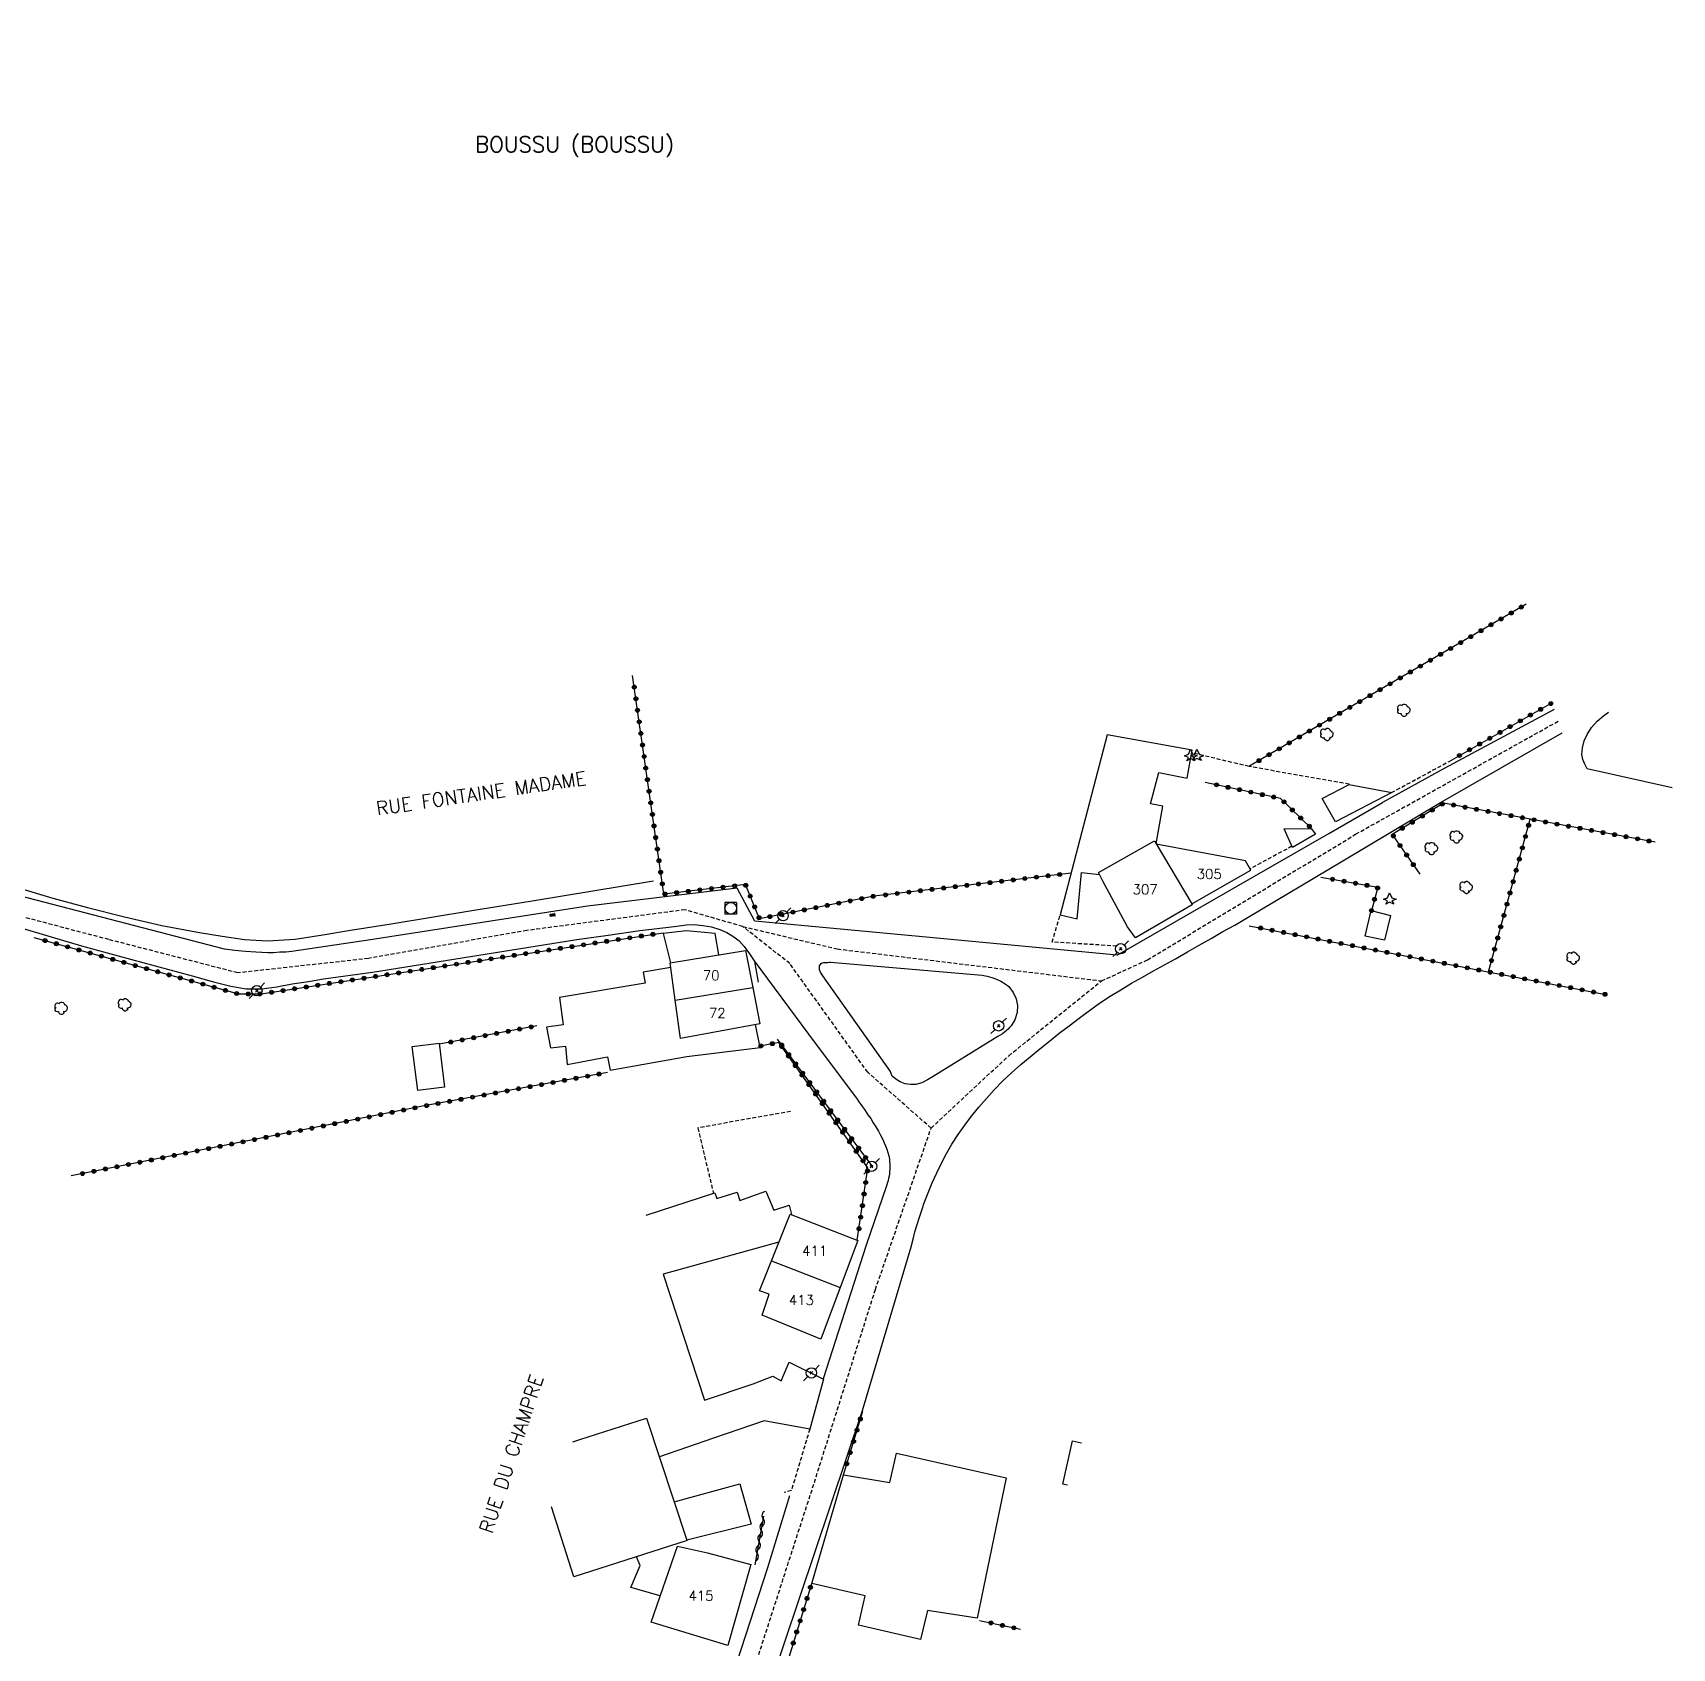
# Model space of a CAD drawing. Header units: millimetres. Extents: x 109230 to 109856, y 121000 to 122001.
# Drawn here: x 109461.1 to 109671.5, y 121792.6 to 122000 of the extents above; entities that cross this region are included whole.
import ezdxf
from ezdxf.enums import TextEntityAlignment as Align

# ---------------------------------------------------------------- set-up
doc = ezdxf.new("R2010")
doc.units = ezdxf.units.MM
doc.linetypes.add('DASHED', pattern=[0.75, 0.5, -0.25])
doc.layers.get('0').update_dxf_attribs({"linetype": 'CONTINUOUS'})
for name, color, linetype in [('W0001', 6, 'DASHED'), ('W0008', 7, 'CONTINUOUS'), ('W0014', 7, 'CONTINUOUS'), ('W0015', 2, 'CONTINUOUS'), ('W0101', 7, 'CONTINUOUS'), ('W0104', 1, 'CONTINUOUS'), ('W0112', 1, 'DASHED'), ('W0300', 7, 'CONTINUOUS'), ('W0303', 7, 'CONTINUOUS'), ('W0310', 3, 'CONTINUOUS'), ('W0323', 7, 'CONTINUOUS'), ('W0330', 7, 'CONTINUOUS'), ('W0401', 7, 'CONTINUOUS'), ('W0420', 7, 'CONTINUOUS'), ('W0473', 7, 'CONTINUOUS'), ('W0980', 7, 'CONTINUOUS'), ('W0989', 7, 'CONTINUOUS'), ('W0991', 7, 'CONTINUOUS'), ('W1102', 7, 'CONTINUOUS')]:
    doc.layers.add(name, color=color, linetype=linetype)
doc.styles.get("Standard").update_dxf_attribs({"font": 'romans.shx', "width": 0.85})

# ---------------------------------------------------------------- blocks, each defined once
blk = doc.blocks.new('T473')
for p, q in [((-0.166667, 0.166667), (0.166667, -0.166667)), ((-0.166667, -0.166667), (0.166667, 0.166667)), ((0.500001, 0.500001), (1.000002, 1.000002)), ((-1.000002, -1.000002), (-0.500001, -0.500001))]:
    blk.add_line(p, q)
blk.add_ellipse((0, 0), major_axis=(0.471405, 0.471405), ratio=1, start_param=5.4977871438, end_param=11.780972451)
blk = doc.blocks.new('T401')
for p, q in [((-0.3, 0.3), (0, 0.3)), ((-0.3, -0.25), (-0.3, 0.3)), ((-0.3, 0.15), (0, 0.15)), ((-0.3, 0), (0, 0)), ((0, 0.3), (0, -0.25)), ((-0.3, -0.15), (0, -0.15)), ((-0.3, -0.25), (-0.3, -0.3)), ((-0.3, -0.3), (0, -0.3)), ((0, -0.3), (0, -0.25))]:
    blk.add_line(p, q)
blk = doc.blocks.new('T300')
for p, q in [((-0.8, 0.51), (-0.86, 0.34)), ((-0.86, 0.34), (-0.86, 0.17)), ((-0.86, 0.17), (-0.74, 0.06)), ((-0.69, 0.63), (-0.8, 0.51)), ((-0.8, -0.06), (-0.74, 0.06)), ((-0.74, 0.06), (-0.69, 0.11)), ((-0.57, 0.69), (-0.69, 0.63)), ((-0.46, 0.69), (-0.57, 0.69)), ((-0.29, 0.63), (-0.46, 0.69)), ((-0.29, 0.63), (-0.17, 0.74)), ((-0.23, 0.57), (-0.29, 0.63)), ((-0.17, 0.74), (-0.06, 0.8)), ((-0.06, 0.8), (0.06, 0.8)), ((0.06, 0.8), (0.23, 0.74)), ((0.23, 0.74), (0.34, 0.63)), ((0.34, 0.63), (0.4, 0.51)), ((0.46, 0.46), (0.34, 0.46)), ((0.4, 0.51), (0.4, 0.46)), ((0.57, 0.4), (0.46, 0.46)), ((0.57, 0.4), (0.69, 0.29)), ((0.69, 0.29), (0.74, 0.17)), ((0.74, 0.06), (0.69, -0.17)), ((0.74, 0.17), (0.74, 0.06)), ((-0.8, -0.17), (-0.8, -0.06)), ((-0.8, -0.23), (-0.8, -0.17)), ((-0.74, -0.34), (-0.8, -0.23)), ((-0.69, -0.4), (-0.74, -0.34)), ((-0.51, -0.46), (-0.69, -0.4)), ((-0.4, -0.46), (-0.51, -0.46)), ((-0.4, -0.46), (-0.34, -0.46)), ((-0.34, -0.46), (-0.34, -0.4)), ((-0.34, -0.51), (-0.34, -0.46)), ((-0.29, -0.63), (-0.34, -0.51)), ((-0.17, -0.74), (-0.29, -0.63)), ((-0.06, -0.8), (-0.17, -0.74)), ((0.06, -0.8), (-0.06, -0.8)), ((0.17, -0.74), (0.06, -0.8)), ((0.23, -0.69), (0.17, -0.74)), ((0.29, -0.46), (0.23, -0.46)), ((0.29, -0.63), (0.23, -0.69)), ((0.46, -0.4), (0.29, -0.46)), ((0.34, -0.51), (0.29, -0.63)), ((0.34, -0.51), (0.34, -0.46)), ((0.57, -0.34), (0.46, -0.4)), ((0.63, -0.29), (0.57, -0.34)), ((0.69, -0.17), (0.63, -0.29))]:
    blk.add_line(p, q)
blk = doc.blocks.new('T303')
for p, q in [((-0.77, 0), (-0.28, 0.21)), ((-0.28, -0.21), (-0.77, 0)), ((-0.28, 0.21), (0, 0.83)), ((0, 0.83), (0.28, 0.21)), ((0.28, 0.21), (0.83, 0)), ((0.83, 0), (0.28, -0.21)), ((-0.49, -0.63), (-0.28, -0.21)), ((0, -0.35), (-0.49, -0.63)), ((0.56, -0.63), (0, -0.35)), ((0.28, -0.21), (0.56, -0.63))]:
    blk.add_line(p, q)
blk = doc.blocks.new('T420')
for p, q in [((0.75, 0.75), (-0.75, 0.75)), ((-0.75, 0.75), (-0.75, -0.75)), ((0.75, 0.75), (0.75, -0.75)), ((0.75, -0.75), (-0.75, -0.75))]:
    blk.add_line(p, q)
blk.add_ellipse((0, 0), major_axis=(-0.53, 0.53), ratio=1, start_param=3.926991, end_param=10.210176)
blk = doc.blocks.new('t323o')
at = {"color": 0, "linetype": 'Continuous'}
for radius in [0.25, 0.15]:
    blk.add_circle((0, 0), radius, dxfattribs=at)
blk = doc.blocks.new('t310o')
at = {"color": 0, "linetype": 'Continuous'}
for centre, start, end in [((-0.5, 0.38), 216.8699, 323.1304), ((0.5, -0.37), 36.8699, 143.1303)]:
    blk.add_arc(centre, 0.625, start, end, dxfattribs=at)

msp = doc.modelspace()

# ---------------------------------------------------------------- linework, layer by layer
at = {"layer": 'W0001'}
for points in [[(109552.23, 121885.27), (109544.83, 121887.43), (109524.53, 121884.77), (109504.2, 121881.17), (109487.43, 121879.33), (109470.9, 121883.6), (109455.67, 121887.6), (109444.77, 121891.37), (109436.77, 121896.83), (109429.87, 121904.23), (109419.13, 121910.67), (109399.2, 121915.43), (109379.83, 121918.2), (109375.9, 121929.5), (109358.67, 121957), (109340.13, 121988.93), (109333.6, 122000)], [(109598.27, 121878.3), (109604.18, 121881), (109630.88, 121897.13), (109656.93, 121911.67)], [(109552.23, 121885.27), (109564.37, 121882.4), (109598.27, 121878.3)], [(109576.4, 121859.4), (109568.27, 121866.57), (109558.27, 121880.53), (109552.23, 121885.27)], [(109576.4, 121859.4), (109586.37, 121868.7), (109598.27, 121878.3)], [(109512.2, 121675), (109516.67, 121689.4), (109522.9, 121705.45), (109529.6, 121723.55), (109536.25, 121741.12), (109544.88, 121763.22), (109552.67, 121786.82), (109561.42, 121813.92), (109569.25, 121838.67), (109576.4, 121859.4)]]:
    msp.add_lwpolyline(points, dxfattribs=at)
at = {"layer": 'W0008'}
for points in [[(109656.37, 121913.15), (109656.37, 121913.15), (109642.22, 121905.58), (109634.32, 121901.2)], [(109616.88, 121886.33), (109629.22, 121893.7), (109641.57, 121901.08), (109657.37, 121910.12), (109657.37, 121910.12)], [(109627.43, 121897.24), (109634.32, 121901.2)], [(109615.58, 121890.41), (109627.43, 121897.24)], [(109600.27, 121881.6), (109575.77, 121883.9), (109553.8, 121885.98), (109551.53, 121890.2), (109532.3, 121887.9), (109504.48, 121883.58), (109494.38, 121882.07), (109493.6, 121882), (109492.82, 121881.97), (109492.03, 121881.92), (109491.28, 121881.92), (109490.52, 121881.93), (109489.77, 121881.97), (109488.42, 121882.07), (109487.07, 121882.22), (109485.72, 121882.37), (109451.02, 121891.38)], [(109600.27, 121881.6), (109615.58, 121890.41)], [(109567.6, 121823.15), (109573.85, 121844.18), (109574.08, 121845.13), (109574.33, 121846.08), (109574.6, 121847.02), (109574.9, 121847.95), (109575.2, 121848.88), (109575.53, 121849.8), (109576.02, 121851.1), (109576.55, 121852.38), (109577.12, 121853.67), (109577.73, 121854.92), (109578.38, 121856.15), (109579.08, 121857.35), (109579.87, 121858.58), (109580.72, 121859.78), (109581.6, 121860.95), (109582.53, 121862.1), (109583.5, 121863.22), (109584.48, 121864.3), (109585.58, 121865.42), (109586.73, 121866.5), (109587.92, 121867.55), (109589.13, 121868.57), (109590.37, 121869.57), (109591.58, 121870.55), (109592.85, 121871.57), (109594.12, 121872.55), (109595.42, 121873.53), (109596.72, 121874.48), (109598.03, 121875.42), (109599.37, 121876.32), (109600.73, 121877.17), (109602.13, 121878), (109603.53, 121878.78), (109604.95, 121879.57), (109606.37, 121880.35), (109607.78, 121881.15), (109609.3, 121882.02), (109610.82, 121882.88), (109612.33, 121883.75), (109613.85, 121884.62), (109615.37, 121885.47), (109616.88, 121886.33)], [(109459.58, 121885.12), (109463.48, 121883.97), (109467.37, 121882.82), (109472.1, 121881.5), (109476.83, 121880.22), (109481.58, 121878.93)], [(109530.93, 121883.62), (109534.98, 121884.18), (109539.02, 121884.77), (109543.08, 121885.23), (109544.07, 121885.37), (109545.02, 121885.48), (109546, 121885.52), (109547.12, 121885.42), (109548.23, 121885.22), (109549.3, 121884.88), (109550.17, 121884.5), (109550.98, 121884.03), (109551.72, 121883.48), (109552.43, 121882.7), (109553.08, 121881.78), (109553.7, 121880.88)], [(109504.72, 121879.43), (109530.93, 121883.62)], [(109498.45, 121878.55), (109504.72, 121879.43)], [(109481.58, 121878.93), (109484.33, 121878.19)], [(109484.33, 121878.19), (109486.53, 121877.64)], [(109486.53, 121877.64), (109488.52, 121877.3)], [(109490.51, 121877.3), (109492.45, 121877.53)], [(109492.45, 121877.53), (109494.42, 121877.92)], [(109494.42, 121877.92), (109496.52, 121878.23)], [(109496.52, 121878.23), (109498.45, 121878.55)], [(109488.52, 121877.3), (109490.51, 121877.3)], [(109560.68, 121871.47), (109566.9, 121863.1), (109567.15, 121862.78), (109567.38, 121862.45), (109567.62, 121862.13), (109567.85, 121861.8), (109568.08, 121861.47), (109568.3, 121861.12), (109568.65, 121860.62), (109568.98, 121860.1), (109569.33, 121859.57), (109569.65, 121859.03), (109569.93, 121858.5), (109570.2, 121857.95), (109570.38, 121857.53), (109570.55, 121857.12), (109570.72, 121856.7), (109570.87, 121856.27), (109570.97, 121855.83), (109571.05, 121855.4), (109571.08, 121855.08), (109571.1, 121854.78), (109571.1, 121854.47), (109571.1, 121854.15), (109571.08, 121853.83), (109571.05, 121853.52), (109571, 121853.23), (109570.95, 121852.95), (109570.88, 121852.67), (109570.82, 121852.4), (109570.73, 121852.12), (109570.63, 121851.85), (109568.08, 121844.37)], [(109549.48, 121769.13), (109567.6, 121823.15)]]:
    msp.add_lwpolyline(points, dxfattribs=at)
at = {"layer": 'W0014'}
for points in [[(109553.7, 121880.88), (109560.68, 121871.47)], [(109554.27, 121878.13), (109553.77, 121880.78)], [(109568.08, 121844.37), (109562.55, 121827.2)], [(109558.25, 121812.2), (109555.43, 121802.95), (109546.95, 121776.9), (109539.95, 121756.17)]]:
    msp.add_lwpolyline(points, dxfattribs=at)
at = {"layer": 'W0015'}
msp.add_lwpolyline([(109576.68, 121866.02), (109575.93, 121865.62), (109575.2, 121865.22), (109574.43, 121865), (109573.77, 121864.98), (109573.07, 121865.1), (109572.42, 121865.33), (109571.88, 121865.67), (109571.42, 121866.08), (109571.2, 121866.62), (109571.2, 121866.63), (109571.2, 121866.67), (109562.52, 121878.93), (109562.37, 121879.18), (109562.2, 121879.43), (109562.1, 121879.7), (109562.07, 121879.88), (109562.07, 121880.07), (109562.08, 121880.22), (109562.17, 121880.38), (109562.28, 121880.53), (109562.42, 121880.63), (109562.6, 121880.68), (109562.8, 121880.68), (109563, 121880.68), (109563.17, 121880.68), (109563.33, 121880.7), (109563.5, 121880.7), (109582.97, 121879.03), (109583.58, 121878.9), (109584.2, 121878.73), (109584.8, 121878.53), (109585.37, 121878.28), (109585.9, 121877.93), (109586.38, 121877.57), (109586.92, 121876.83), (109587.32, 121876), (109587.5, 121875.13), (109587.43, 121874.23), (109587.13, 121873.32), (109586.67, 121872.52), (109586.48, 121872.32), (109586.28, 121872.12), (109586.08, 121871.92), (109585.57, 121871.52), (109584.98, 121871.17), (109584.42, 121870.82)], close=True, dxfattribs=at)
at = {"layer": 'W0101'}
for points in [[(109602.63, 121883.83), (109601.62, 121885.22), (109598.43, 121891.08), (109597.88, 121892.2), (109605.07, 121896.27), (109605.3, 121895.88)], [(109609.85, 121888.17), (109617.43, 121892.5), (109616.73, 121893.7), (109605.28, 121895.87)], [(109609.92, 121888.08), (109602.63, 121883.83)], [(109609.86, 121888.17), (109609.92, 121888.08)], [(109543.58, 121875.81), (109542.93, 121880.6), (109552.6, 121882.2)], [(109552.6, 121882.2), (109553.52, 121877.45)], [(109553.52, 121877.45), (109554.42, 121872.8)], [(109554.42, 121872.8), (109544.23, 121870.92), (109543.58, 121875.81)], [(109555.91, 121842.37), (109558.3, 121848.37), (109567, 121844.98)], [(109567, 121844.98), (109564.73, 121838.93)], [(109562.25, 121832.3), (109554.72, 121835.4), (109555.63, 121838.07), (109554.37, 121838.5), (109555.91, 121842.37)], [(109564.73, 121838.93), (109562.25, 121832.3)], [(109550.3, 121792.98), (109540.47, 121795.98), (109543.88, 121805.75), (109547.73, 121804.9), (109553.25, 121803.38)], [(109553.25, 121803.38), (109550.3, 121792.98)]]:
    msp.add_lwpolyline(points, dxfattribs=at)
at = {"layer": 'W0104'}
for points in [[(109605.3, 121895.88), (109606.13, 121900.73), (109604.57, 121901.02), (109605.63, 121905.07), (109609.27, 121904.33), (109609.92, 121907.93), (109599, 121909.9), (109592.97, 121886.77), (109595.13, 121886.27), (109595.68, 121892.23), (109598, 121891.97)], [(109549.17, 121881.63), (109548.68, 121884.38), (109545.02, 121884.73), (109542.03, 121884.4), (109542.98, 121880.6)], [(109543.02, 121880.03), (109539.47, 121879.42), (109539.7, 121878.02), (109528.7, 121876.17), (109529.17, 121872.68), (109527.07, 121872.38), (109527.57, 121869.7), (109529.48, 121869.92), (109529.72, 121867.57), (109534.87, 121868.57), (109535.2, 121866.83), (109545.07, 121868.58), (109554.48, 121869.77), (109553.87, 121872.72)], [(109539.83, 121848.21), (109548.63, 121851.08), (109548.9, 121850.35), (109551.53, 121851.17), (109551.88, 121850.13), (109555.2, 121851.32), (109556.22, 121848.85), (109558.18, 121849.5), (109558.47, 121848.3)], [(109556.85, 121844.75), (109542.03, 121840.65), (109547.33, 121824.5), (109553.55, 121826.58), (109556.08, 121827.58), (109557.15, 121826.97), (109558.17, 121829.37), (109562.58, 121827.18), (109560.83, 121820.75), (109554.97, 121821.82), (109548.5, 121819.62), (109541.53, 121817.2)], [(109530.42, 121819.15), (109531.32, 121819.43), (109539.88, 121822.15), (109545.07, 121806.52)], [(109593.91, 121813.55), (109593.32, 121813.68), (109594.53, 121819.25), (109595.69, 121819)], [(109543.44, 121811.43), (109551.85, 121813.73), (109553.32, 121808.55), (109545.07, 121806.52)], [(109545.08, 121806.48), (109530.55, 121801.8), (109527.71, 121810.8)], [(109541.65, 121799.38), (109537.88, 121800.43), (109539.07, 121803.28), (109538.58, 121804.38)]]:
    msp.add_lwpolyline(points, dxfattribs=at)
for points in [[(109630.03, 121903.52), (109635.52, 121902.47), (109628.3, 121898.7), (109626.58, 121901.72)], [(109622.77, 121895.43), (109621.7, 121897.82), (109625.17, 121897.87), (109625.72, 121897.12)], [(109632.88, 121887.32), (109635.33, 121886.7), (109634.58, 121883.53), (109632.1, 121884.02)], [(109513.27, 121870.32), (109513.95, 121864.65), (109510.53, 121864.22), (109509.83, 121869.88)], [(109571.95, 121817.68), (109586.02, 121814.52), (109582.3, 121796.48), (109575.93, 121797.48), (109575.03, 121793.75), (109567.1, 121795.58), (109567.93, 121799.35), (109561.08, 121800.95), (109565.15, 121814.88), (109571.1, 121813.9)]]:
    msp.add_lwpolyline(points, close=True, dxfattribs=at)
at = {"layer": 'W0112'}
for points in [[(109630.05, 121903.53), (109617.2, 121905.82), (109609.85, 121907.58)], [(109635.48, 121902.47), (109642.88, 121906.48)], [(109622.7, 121895.58), (109617.32, 121892.68)], [(109600.23, 121882.77), (109591.93, 121883.28), (109592.98, 121886.82)], [(109558.38, 121861.55), (109546.48, 121859.43), (109548.47, 121851.03)], [(109560.83, 121820.77), (109558.47, 121812.88), (109557.53, 121812.62)]]:
    msp.add_lwpolyline(points, dxfattribs=at)
at = {"layer": 'W0310'}
msp.add_lwpolyline([(109553.82, 121803.35), (109554.93, 121809.58)], dxfattribs=at)
at = {"layer": 'W0323'}
for points in [[(109652.78, 121926.66), (109617.18, 121905.82)], [(109569.07, 121889.17), (109554.38, 121886.28), (109552.58, 121890.67), (109542.1, 121889.43), (109538.1, 121917.49)], [(109642.88, 121906.48), (109656.04, 121913.97)], [(109625.18, 121897.92), (109621.23, 121901.7), (109611.57, 121903.78)], [(109669.32, 121896.11), (109642.17, 121901.1), (109635.58, 121897.1)], [(109647.92, 121879.47), (109653.28, 121899.05)], [(109635.58, 121897.1), (109639.13, 121891.98)], [(109594.37, 121892.13), (109569.07, 121889.17)], [(109626.43, 121891.62), (109633.72, 121890.32), (109632.9, 121887.3)], [(109461.27, 121883.87), (109487.52, 121876.62), (109490.42, 121876.63), (109542.02, 121884.48)], [(109617.22, 121885.37), (109663.19, 121876.52)], [(109525.83, 121872.53), (109513.28, 121870.17)], [(109566.93, 121845), (109568.3, 121854.32), (109556.87, 121870.4), (109554.45, 121869.93)], [(109556.65, 121870.83), (109568.9, 121854.43)], [(109534.87, 121866.53), (109511.15, 121862.2), (109466.04, 121853.28)], [(109565.15, 121814.88), (109567.63, 121823.08)], [(109561.1, 121801.03), (109554.28, 121778.97)], [(109582.62, 121796.2), (109587.88, 121795.07)]]:
    msp.add_lwpolyline(points, dxfattribs=at)
at = {"layer": 'W0330'}
for points in [[(109660.57, 121905.5), (109660.3, 121906.1), (109660.03, 121906.72), (109659.9, 121907.37), (109659.97, 121908.23), (109660.2, 121909.12), (109660.57, 121909.93), (109661.13, 121910.82), (109661.87, 121911.62), (109662.67, 121912.33), (109663.32, 121912.78)], [(109671.5, 121903.07), (109660.57, 121905.5)], [(109449.23, 121894.63), (109451.17, 121893.68), (109453.1, 121892.73), (109455.03, 121891.83), (109459.32, 121890.23), (109463.72, 121888.93), (109468.17, 121887.73), (109472.92, 121886.52), (109477.7, 121885.43), (109482.52, 121884.53), (109485.42, 121884.03), (109488.32, 121883.62), (109491.23, 121883.42), (109494.8, 121883.67), (109498.33, 121884.22), (109501.9, 121884.82), (109507.1, 121885.62), (109512.3, 121886.47), (109517.48, 121887.32), (109525.23, 121888.58), (109533, 121889.87), (109540.77, 121891.13)]]:
    msp.add_lwpolyline(points, dxfattribs=at)
at = {"layer": 'W1102'}
for points in [[(109605.3, 121895.88), (109609.86, 121888.17)], [(109543.58, 121875.81), (109553.52, 121877.45)], [(109555.91, 121842.37), (109564.73, 121838.93)]]:
    msp.add_lwpolyline(points, dxfattribs=at)

# ---------------------------------------------------------------- block references
at = {"layer": 'W0300'}
for p in [(109637.1, 121913.02), (109627.23, 121909.93), (109643.83, 121896.77), (109640.63, 121895.27), (109645.1, 121890.28), (109658.83, 121881.22), (109464.82, 121874.77), (109472.97, 121875.23)]:
    msp.add_blockref('T300', p, dxfattribs=at)
at = {"layer": 'W0303'}
for p in [(109609.7, 121907.18), (109610.52, 121907.2), (109635.23, 121888.77)]:
    msp.add_blockref('T303', p, dxfattribs=at)
at = {"layer": 'W0310', "rotation": 79.84892388173887}
for p in [(109554.87, 121809.26), (109554.61, 121807.78), (109554.08, 121804.83), (109554.35, 121806.3)]:
    msp.add_blockref('t310o', p, dxfattribs=at)
at = {"layer": 'W0323'}
for p, rotation in [((109650.84, 121925.52), 210.3483775758413), ((109652.13, 121926.28), 210.3483775758413), ((109648.25, 121924.01), 210.3483775758413), ((109649.54, 121924.76), 210.3483775758413), ((109644.37, 121921.73), 210.3483775758413), ((109645.66, 121922.49), 210.3483775758413), ((109646.96, 121923.25), 210.3483775758413), ((109640.48, 121919.46), 210.3483775758413), ((109641.78, 121920.22), 210.3483775758413), ((109643.07, 121920.97), 210.3483775758413), ((109636.6, 121917.19), 210.3483775758413), ((109637.89, 121917.94), 210.3483775758413), ((109639.19, 121918.7), 210.3483775758413), ((109538.31, 121916.01), 98.1151996415933), ((109632.72, 121914.91), 210.3483775758413), ((109634.01, 121915.67), 210.3483775758413), ((109635.31, 121916.43), 210.3483775758413), ((109538.52, 121914.52), 98.1151996415933), ((109538.73, 121913.04), 98.1151996415933), ((109630.13, 121913.4), 210.3483775758413), ((109631.42, 121914.15), 210.3483775758413), ((109654.62, 121913.16), 29.65018961083637), ((109655.92, 121913.9), 29.65018961083637), ((109538.95, 121911.55), 98.1151996415933), ((109626.24, 121911.12), 210.3483775758413), ((109627.54, 121911.88), 210.3483775758413), ((109628.83, 121912.64), 210.3483775758413), ((109650.7, 121910.94), 29.65018961083637), ((109652.01, 121911.68), 29.65018961083637), ((109653.31, 121912.42), 29.65018961083637), ((109539.16, 121910.07), 98.1151996415933), ((109622.36, 121908.85), 210.3483775758413), ((109623.66, 121909.61), 210.3483775758413), ((109624.95, 121910.36), 210.3483775758413), ((109646.79, 121908.71), 29.65018961083637), ((109648.1, 121909.45), 29.65018961083637), ((109649.4, 121910.19), 29.65018961083637), ((109539.37, 121908.58), 98.1151996415933), ((109539.58, 121907.1), 98.1151996415933), ((109618.48, 121906.57), 210.3483775758413), ((109619.77, 121907.33), 210.3483775758413), ((109621.07, 121908.09), 210.3483775758413), ((109644.19, 121907.23), 29.65018961083637), ((109645.49, 121907.97), 29.65018961083637), ((109539.79, 121905.61), 98.1151996415933), ((109540, 121904.13), 98.1151996415933), ((109540.22, 121902.64), 98.1151996415933), ((109613.03, 121903.47), 167.8388707783244), ((109614.5, 121903.15), 167.8388707783244), ((109615.97, 121902.84), 167.8388707783244), ((109617.43, 121902.52), 167.8388707783244), ((109540.43, 121901.16), 98.1151996415933), ((109618.9, 121902.2), 167.8388707783244), ((109620.37, 121901.89), 167.8388707783244), ((109621.68, 121901.28), 136.2371535113449), ((109622.76, 121900.24), 136.2371535113449), ((109640.71, 121900.22), 211.2800790821949), ((109641.99, 121900.99), 211.2800790821949), ((109643.44, 121900.87), 169.5814086827592), ((109644.92, 121900.59), 169.5814086827592), ((109646.39, 121900.32), 169.5814086827592), ((109540.64, 121899.67), 98.1151996415933), ((109540.85, 121898.19), 98.1151996415933), ((109623.84, 121899.2), 136.2371535113449), ((109624.93, 121898.16), 136.2371535113449), ((109638.15, 121898.66), 211.2800790821949), ((109639.43, 121899.44), 211.2800790821949), ((109647.87, 121900.05), 169.5814086827592), ((109649.34, 121899.78), 169.5814086827592), ((109650.82, 121899.51), 169.5814086827592), ((109652.29, 121899.24), 169.5814086827592), ((109653.07, 121898.27), 74.67632765003823), ((109653.77, 121898.97), 169.5814086827592), ((109655.24, 121898.7), 169.5814086827592), ((109656.72, 121898.42), 169.5814086827592), ((109658.19, 121898.15), 169.5814086827592), ((109541.06, 121896.7), 98.1151996415933), ((109635.71, 121896.91), 304.7515933846998), ((109636.86, 121897.88), 211.2800790821949), ((109652.67, 121896.83), 74.67632765003823), ((109659.67, 121897.88), 169.5814086827592), ((109661.15, 121897.61), 169.5814086827592), ((109662.62, 121897.34), 169.5814086827592), ((109664.1, 121897.07), 169.5814086827592), ((109665.57, 121896.8), 169.5814086827592), ((109667.05, 121896.53), 169.5814086827592), ((109668.52, 121896.25), 169.5814086827592), ((109541.28, 121895.22), 98.1151996415933), ((109636.57, 121895.68), 304.7515933846998), ((109637.42, 121894.45), 304.7515933846998), ((109651.88, 121893.93), 74.67632765003823), ((109652.28, 121895.38), 74.67632765003823), ((109541.49, 121893.73), 98.1151996415933), ((109541.7, 121892.25), 98.1151996415933), ((109591.41, 121891.79), 186.6864471295067), ((109592.9, 121891.96), 186.6864471295067), ((109638.28, 121893.22), 304.7515933846998), ((109651.48, 121892.49), 74.67632765003823), ((109541.91, 121890.76), 98.1151996415933), ((109545.24, 121889.8), 186.713642171694), ((109546.73, 121889.98), 186.713642171694), ((109548.22, 121890.15), 186.713642171694), ((109549.71, 121890.33), 186.713642171694), ((109551.2, 121890.5), 186.713642171694), ((109552.62, 121890.57), 112.3222658608612), ((109573.54, 121889.69), 186.6864471295067), ((109575.03, 121889.87), 186.6864471295067), ((109576.52, 121890.04), 186.6864471295067), ((109578.01, 121890.21), 186.6864471295067), ((109579.5, 121890.39), 186.6864471295067), ((109580.99, 121890.56), 186.6864471295067), ((109582.48, 121890.74), 186.6864471295067), ((109583.96, 121890.91), 186.6864471295067), ((109585.45, 121891.09), 186.6864471295067), ((109586.94, 121891.26), 186.6864471295067), ((109588.43, 121891.44), 186.6864471295067), ((109589.92, 121891.61), 186.6864471295067), ((109627.91, 121891.35), 349.8807733657093), ((109629.39, 121891.09), 349.8807733657093), ((109630.86, 121890.83), 349.8807733657093), ((109632.34, 121890.56), 349.8807733657093), ((109633.69, 121890.22), 254.8477750042007), ((109651.09, 121891.04), 74.67632765003823), ((109542.26, 121889.45), 186.713642171694), ((109543.75, 121889.63), 186.713642171694), ((109553.19, 121889.18), 112.3222658608612), ((109553.76, 121887.8), 112.3222658608612), ((109561.61, 121887.7), 191.1116987584321), ((109563.08, 121887.99), 191.1116987584321), ((109564.55, 121888.28), 191.1116987584321), ((109566.02, 121888.57), 191.1116987584321), ((109567.5, 121888.86), 191.1116987584321), ((109568.97, 121889.15), 191.1116987584321), ((109570.56, 121889.34), 186.6864471295067), ((109572.05, 121889.52), 186.6864471295067), ((109633.3, 121888.77), 254.8477750042007), ((109650.3, 121888.15), 74.67632765003823), ((109650.69, 121889.59), 74.67632765003823), ((109554.33, 121886.41), 112.3222658608612), ((109555.72, 121886.55), 191.1116987584321), ((109557.19, 121886.84), 191.1116987584321), ((109558.67, 121887.12), 191.1116987584321), ((109560.14, 121887.41), 191.1116987584321), ((109632.91, 121887.32), 254.8477750042007), ((109649.9, 121886.7), 74.67632765003823), ((109462.71, 121883.47), 344.5603544646808), ((109534.77, 121883.38), 8.650182532308683), ((109536.26, 121883.61), 8.650182532308683), ((109537.74, 121883.83), 8.650182532308683), ((109539.22, 121884.06), 8.650182532308683), ((109540.71, 121884.28), 8.650182532308683), ((109618.69, 121885.08), 349.1075484727414), ((109620.16, 121884.8), 349.1075484727414), ((109621.64, 121884.52), 349.1075484727414), ((109623.11, 121884.23), 349.1075484727414), ((109624.58, 121883.95), 349.1075484727414), ((109626.05, 121883.67), 349.1075484727414), ((109627.53, 121883.38), 349.1075484727414), ((109649.11, 121883.81), 74.67632765003823), ((109649.5, 121885.25), 74.67632765003823), ((109464.16, 121883.07), 344.5603544646808), ((109465.6, 121882.67), 344.5603544646808), ((109467.05, 121882.27), 344.5603544646808), ((109468.5, 121881.87), 344.5603544646808), ((109469.94, 121881.47), 344.5603544646808), ((109521.43, 121881.35), 8.650182532308683), ((109522.91, 121881.58), 8.650182532308683), ((109524.39, 121881.8), 8.650182532308683), ((109525.88, 121882.03), 8.650182532308683), ((109527.36, 121882.25), 8.650182532308683), ((109528.84, 121882.48), 8.650182532308683), ((109530.32, 121882.7), 8.650182532308683), ((109531.81, 121882.93), 8.650182532308683), ((109533.29, 121883.16), 8.650182532308683), ((109629, 121883.1), 349.1075484727414), ((109630.47, 121882.82), 349.1075484727414), ((109631.95, 121882.53), 349.1075484727414), ((109633.42, 121882.25), 349.1075484727414), ((109634.89, 121881.97), 349.1075484727414), ((109636.37, 121881.68), 349.1075484727414), ((109637.84, 121881.4), 349.1075484727414), ((109648.71, 121882.36), 74.67632765003823), ((109471.39, 121881.07), 344.5603544646808), ((109472.83, 121880.67), 344.5603544646808), ((109474.28, 121880.27), 344.5603544646808), ((109475.73, 121879.87), 344.5603544646808), ((109477.17, 121879.47), 344.5603544646808), ((109508.08, 121879.32), 8.650182532308683), ((109509.56, 121879.55), 8.650182532308683), ((109511.05, 121879.77), 8.650182532308683), ((109512.53, 121880), 8.650182532308683), ((109514.01, 121880.22), 8.650182532308683), ((109515.5, 121880.45), 8.650182532308683), ((109516.98, 121880.67), 8.650182532308683), ((109518.46, 121880.9), 8.650182532308683), ((109519.94, 121881.13), 8.650182532308683), ((109639.31, 121881.12), 349.1075484727414), ((109640.78, 121880.83), 349.1075484727414), ((109642.26, 121880.55), 349.1075484727414), ((109643.73, 121880.26), 349.1075484727414), ((109645.2, 121879.98), 349.1075484727414), ((109646.68, 121879.7), 349.1075484727414), ((109648.15, 121879.41), 349.1075484727414), ((109648.31, 121880.91), 74.67632765003823), ((109478.62, 121879.07), 344.5603544646808), ((109480.06, 121878.68), 344.5603544646808), ((109481.51, 121878.28), 344.5603544646808), ((109482.96, 121877.88), 344.5603544646808), ((109484.4, 121877.48), 344.5603544646808), ((109485.85, 121877.08), 344.5603544646808), ((109493.25, 121877.06), 8.650182532308683), ((109494.73, 121877.29), 8.650182532308683), ((109496.22, 121877.52), 8.650182532308683), ((109497.7, 121877.74), 8.650182532308683), ((109499.18, 121877.97), 8.650182532308683), ((109500.67, 121878.19), 8.650182532308683), ((109502.15, 121878.42), 8.650182532308683), ((109503.63, 121878.64), 8.650182532308683), ((109505.12, 121878.87), 8.650182532308683), ((109506.6, 121879.09), 8.650182532308683), ((109649.62, 121879.13), 349.1075484727414), ((109651.1, 121878.85), 349.1075484727414), ((109652.57, 121878.56), 349.1075484727414), ((109654.04, 121878.28), 349.1075484727414), ((109655.51, 121878), 349.1075484727414), ((109656.99, 121877.71), 349.1075484727414), ((109658.46, 121877.43), 349.1075484727414), ((109659.93, 121877.15), 349.1075484727414), ((109487.29, 121876.68), 344.5603544646808), ((109488.78, 121876.62), 0.3161114382081082), ((109490.28, 121876.63), 0.3161114382081082), ((109491.77, 121876.84), 8.650182532308683), ((109661.41, 121876.86), 349.1075484727414), ((109662.88, 121876.58), 349.1075484727414), ((109516.23, 121870.72), 190.6764279565627), ((109517.71, 121871), 190.6764279565627), ((109519.18, 121871.28), 190.6764279565627), ((109520.65, 121871.56), 190.6764279565627), ((109522.13, 121871.83), 190.6764279565627), ((109523.6, 121872.11), 190.6764279565627), ((109525.08, 121872.39), 190.6764279565627), ((109514.76, 121870.44), 190.6764279565627), ((109554.56, 121869.95), 190.9356345862089), ((109556.03, 121870.24), 190.9356345862089), ((109557.23, 121870.06), 306.7579373007894), ((109557.24, 121869.87), 125.4080632985581), ((109558.11, 121868.65), 125.4080632985581), ((109558.13, 121868.85), 306.7579373007894), ((109558.98, 121867.43), 125.4080632985581), ((109559.03, 121867.65), 306.7579373007894), ((109523.46, 121864.45), 190.3535223519898), ((109524.94, 121864.72), 190.3535223519898), ((109526.41, 121864.99), 190.3535223519898), ((109527.89, 121865.26), 190.3535223519898), ((109529.36, 121865.53), 190.3535223519898), ((109530.84, 121865.8), 190.3535223519898), ((109532.32, 121866.07), 190.3535223519898), ((109533.79, 121866.34), 190.3535223519898), ((109559.85, 121866.2), 125.4080632985581), ((109559.92, 121866.45), 306.7579373007894), ((109560.72, 121864.98), 125.4080632985581), ((109560.82, 121865.25), 306.7579373007894), ((109513.13, 121862.56), 190.3535223519898), ((109514.61, 121862.83), 190.3535223519898), ((109516.08, 121863.1), 190.3535223519898), ((109517.56, 121863.37), 190.3535223519898), ((109519.04, 121863.64), 190.3535223519898), ((109520.51, 121863.91), 190.3535223519898), ((109521.99, 121864.18), 190.3535223519898), ((109561.59, 121863.76), 125.4080632985581), ((109561.72, 121864.05), 306.7579373007894), ((109562.46, 121862.54), 125.4080632985581), ((109562.62, 121862.85), 306.7579373007894), ((109501.36, 121860.26), 191.190928729229), ((109502.83, 121860.55), 191.190928729229), ((109504.3, 121860.84), 191.190928729229), ((109505.77, 121861.14), 191.190928729229), ((109507.24, 121861.43), 191.190928729229), ((109508.71, 121861.72), 191.190928729229), ((109510.18, 121862.01), 191.190928729229), ((109511.66, 121862.29), 190.3535223519898), ((109563.33, 121861.31), 125.4080632985581), ((109563.51, 121861.64), 306.7579373007894), ((109564.41, 121860.44), 306.7579373007894), ((109491.06, 121858.22), 191.190928729229), ((109492.53, 121858.52), 191.190928729229), ((109494, 121858.81), 191.190928729229), ((109495.47, 121859.1), 191.190928729229), ((109496.94, 121859.39), 191.190928729229), ((109498.41, 121859.68), 191.190928729229), ((109499.88, 121859.97), 191.190928729229), ((109564.2, 121860.09), 125.4080632985581), ((109565.07, 121858.87), 125.4080632985581), ((109565.31, 121859.24), 306.7579373007894), ((109480.75, 121856.19), 191.190928729229), ((109482.23, 121856.48), 191.190928729229), ((109483.7, 121856.77), 191.190928729229), ((109485.17, 121857.06), 191.190928729229), ((109486.64, 121857.35), 191.190928729229), ((109488.11, 121857.64), 191.190928729229), ((109489.58, 121857.93), 191.190928729229), ((109565.93, 121857.65), 125.4080632985581), ((109566.21, 121858.04), 306.7579373007894), ((109566.8, 121856.42), 125.4080632985581), ((109567.1, 121856.84), 306.7579373007894), ((109470.45, 121854.15), 191.190928729229), ((109471.93, 121854.44), 191.190928729229), ((109473.4, 121854.73), 191.190928729229), ((109474.87, 121855.02), 191.190928729229), ((109476.34, 121855.31), 191.190928729229), ((109477.81, 121855.6), 191.190928729229), ((109479.28, 121855.9), 191.190928729229), ((109567.67, 121855.2), 125.4080632985581), ((109568, 121855.63), 306.7579373007894), ((109568.24, 121853.9), 81.65305825764048), ((109467.51, 121853.57), 191.190928729229), ((109468.98, 121853.86), 191.190928729229), ((109568.02, 121852.42), 81.65305825764048), ((109567.8, 121850.94), 81.65305825764048), ((109567.37, 121847.97), 81.65305825764048), ((109567.59, 121849.45), 81.65305825764048), ((109567.15, 121846.48), 81.65305825764048), ((109566.89, 121820.63), 73.15848272249026), ((109567.32, 121822.06), 73.15848272249026), ((109566.45, 121819.19), 73.15848272249026), ((109565.58, 121816.32), 73.15848272249026), ((109566.02, 121817.75), 73.15848272249026), ((109560.92, 121800.46), 252.8321551714226), ((109560.04, 121797.6), 252.8321551714226), ((109560.48, 121799.03), 252.8321551714226), ((109559.6, 121796.16), 252.8321551714226), ((109584.08, 121795.89), 347.918481943476), ((109585.55, 121795.57), 347.918481943476), ((109587.02, 121795.26), 347.918481943476), ((109558.71, 121793.3), 252.8321551714226), ((109559.15, 121794.73), 252.8321551714226)]:
    msp.add_blockref('t323o', p, dxfattribs=dict(at, rotation=rotation))
at = {"layer": 'W0401', "rotation": 98.82154379966293}
msp.add_blockref('T401', (109527.82, 121886.9), dxfattribs=at)
at = {"layer": 'W0420'}
msp.add_blockref('T420', (109550.7, 121887.62), dxfattribs=at)
at = {"layer": 'W0473'}
for p in [(109557.4, 121886.67), (109600.73, 121882.42), (109489.88, 121877.03), (109585.07, 121872.53), (109568.77, 121854.5), (109561.05, 121827.98)]:
    msp.add_blockref('T473', p, dxfattribs=at)

# ---------------------------------------------------------------- texts
at = {"layer": 'W0980'}
msp.add_text('BOUSSU (BOUSSU)', height=2, dxfattribs=at).set_placement((109530.67, 121985.54), align=Align.MIDDLE)
at = {"layer": 'W0989'}
for s, rotation, p in [('RUE FONTAINE MADAME', 8.3331, (109505.33, 121899.55)), ('RUE DU CHAMPRE', 71.7345, (109520.06, 121807.27))]:
    msp.add_text(s, height=1.75, rotation=rotation, dxfattribs=at).set_placement(p)
at = {"layer": 'W0991'}
for s, p in [('305', (109612.09, 121892.02)), ('307', (109603.87, 121890.05)), ('70', (109548.18, 121879.01)), ('72', (109548.97, 121874.19)), ('411', (109561.46, 121843.65)), ('413', (109559.76, 121837.33)), ('415', (109546.88, 121799.37))]:
    msp.add_text(s, height=1.25, dxfattribs=at).set_placement(p, align=Align.MIDDLE_CENTER)

doc.saveas('drawing.dxf')
